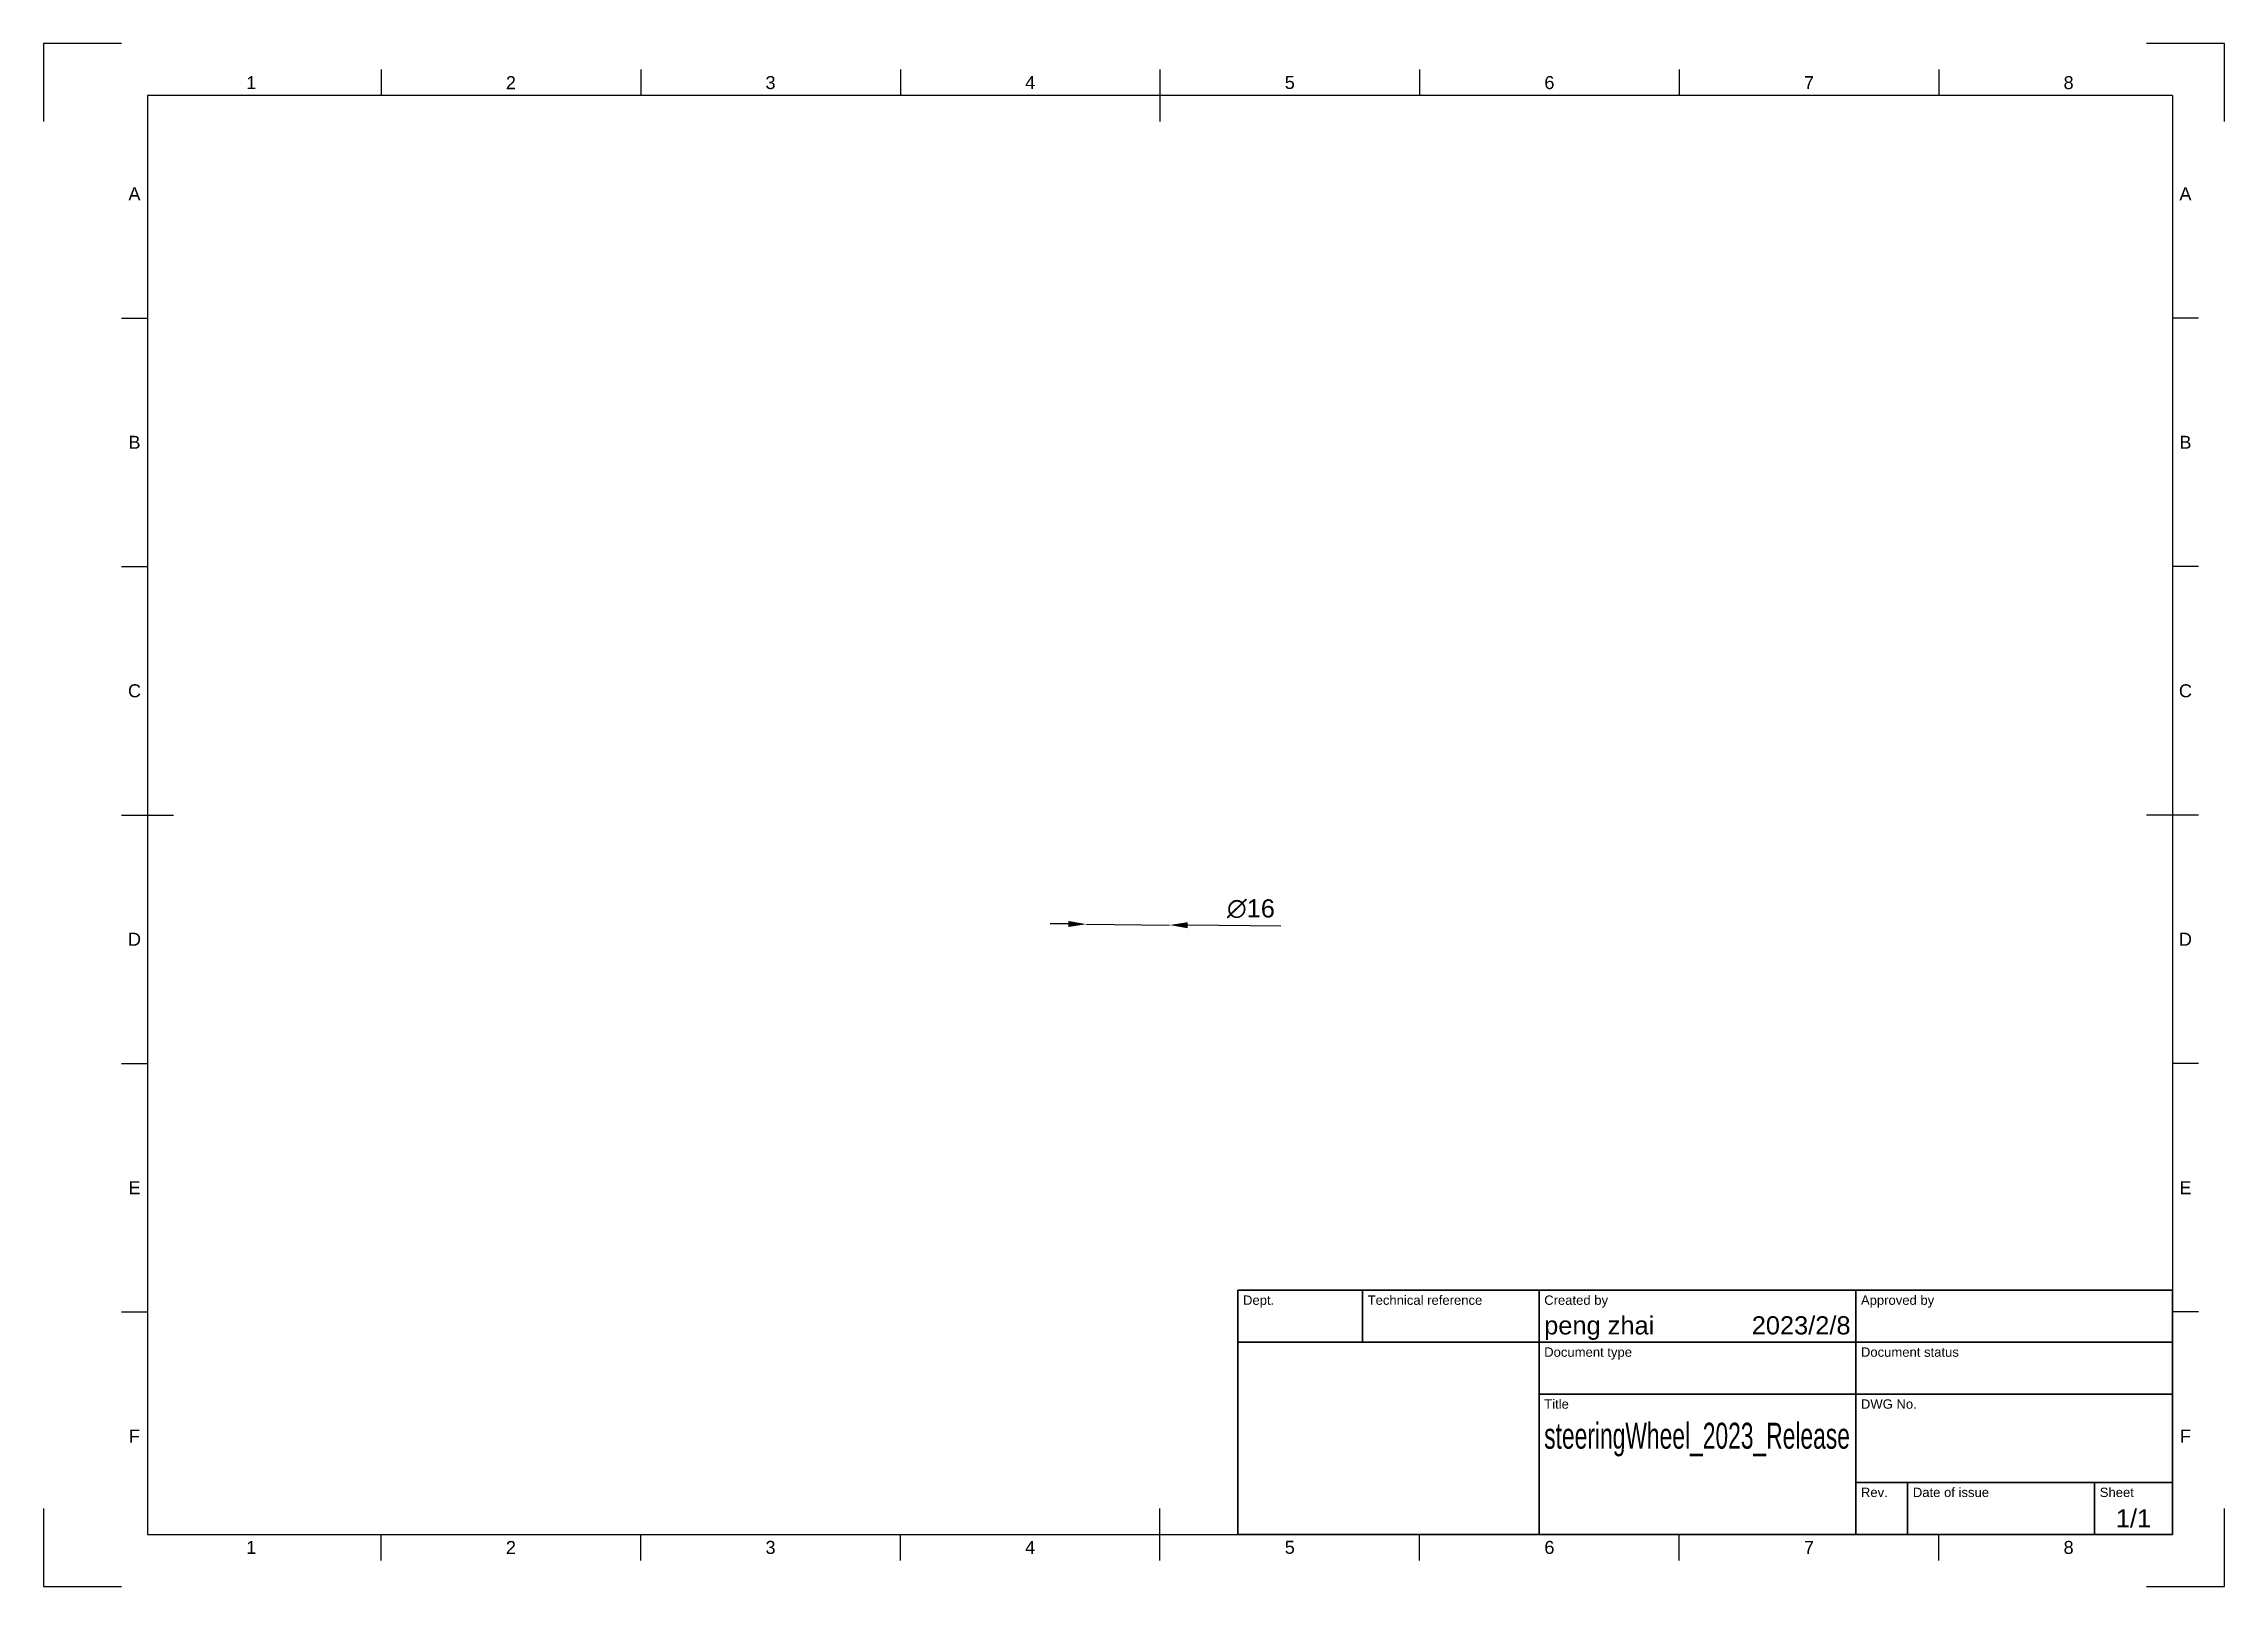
# Paper-space layout '图纸1' of a CAD drawing. Header units: millimetres. Extents: x 0 to 420, y 0 to 297.
import ezdxf
from ezdxf.enums import TextEntityAlignment as Align

# ---------------------------------------------------------------- set-up
doc = ezdxf.new("R2010")
doc.units = ezdxf.units.MM
doc.header["$LTSCALE"] = 0.75
for name, color, linetype, lineweight in [('BORDER', 7, 'Continuous', 25), ('FD_Dimensions', 7, 'Continuous', 25), ('TITLEBLOCK', 7, 'Continuous', 35)]:
    doc.layers.add(name, color=color, linetype=linetype, lineweight=lineweight)
doc.styles.add('FusionTitle', font='arial.ttf')
doc.styles.get("Standard").update_dxf_attribs({"font": 'arial.ttf'})
doc.dimstyles.new('Dim-ISO-25', dxfattribs={"dimtxt": 3.5, "dimasz": 3.5, "dimexe": 2.1, "dimexo": 2.1, "dimgap": 1.4, "dimtad": 1, "dimzin": 12, "dimdsep": 46, "dimtxsty": 'Standard', "dimcen": 0, "dimazin": 3, "dimtp": 0.1, "dimtm": 0.1, "dimtfac": 0.714286, "dimtmove": 0, "dimatfit": 3, "dimfxl": 1, "dimtzin": 12, "dimarcsym": 0})

# ---------------------------------------------------------------- blocks, each defined once
blk = doc.blocks.new('ISO_A3_SHEET')
at = {"layer": 'BORDER'}
for p, q in [((65, 292), (65, 287)), ((115, 292), (115, 287)), ((165, 292), (165, 287)), ((215, 292), (215, 282)), ((265, 292), (265, 287)), ((315, 292), (315, 287)), ((365, 292), (365, 287)), ((410, 287), (20, 287)), ((20, 287), (20, 10)), ((410, 287), (410, 10)), ((15, 244.16666), (20, 244.16666)), ((415, 244.16666), (410, 244.16666)), ((15, 196.33333), (20, 196.33333)), ((415, 196.33333), (410, 196.33333)), ((15, 148.5), (25, 148.5)), ((415, 148.5), (405, 148.5)), ((15, 100.66667), (20, 100.66667)), ((415, 100.66667), (410, 100.66667)), ((15, 52.83334), (20, 52.83334)), ((415, 52.83334), (410, 52.83334)), ((215, 5), (215, 15)), ((20, 10), (410, 10)), ((65, 5), (65, 10)), ((115, 5), (115, 10)), ((165, 5), (165, 10)), ((265, 5), (265, 10)), ((315, 5), (315, 10)), ((365, 5), (365, 10))]:
    blk.add_line(p, q, dxfattribs=at)
at = {"layer": 'Defpoints'}
for p, q in [((15, 297), (0, 297)), ((0, 297), (0, 282)), ((420, 297), (405, 297)), ((420, 282), (420, 297)), ((0, 15), (0, 0)), ((420, 0), (420, 15)), ((0, 0), (15, 0)), ((405, 0), (420, 0))]:
    blk.add_line(p, q, dxfattribs=at)
at = {"layer": 'BORDER', "style": 'FusionTitle'}
for s, p in [('1', (40, 289.5)), ('2', (90, 289.5)), ('3', (140, 289.5)), ('4', (190, 289.5)), ('5', (240, 289.5)), ('6', (290, 289.5)), ('7', (340, 289.5)), ('8', (390, 289.5)), ('A', (17.5, 268.08333)), ('A', (412.5, 268.08333)), ('B', (17.5, 220.25)), ('B', (412.5, 220.25)), ('C', (17.5, 172.41667)), ('C', (412.5, 172.41667)), ('D', (17.5, 124.58334)), ('D', (412.5, 124.58334)), ('E', (17.5, 76.75001)), ('E', (412.5, 76.75001)), ('F', (17.5, 28.91668)), ('F', (412.5, 28.91668)), ('1', (40, 7.5)), ('2', (90, 7.5)), ('3', (140, 7.5)), ('4', (190, 7.5)), ('5', (240, 7.5)), ('6', (290, 7.5)), ('7', (340, 7.5)), ('8', (390, 7.5))]:
    blk.add_text(s, height=2.5, dxfattribs=at).set_placement(p, align=Align.MIDDLE)
blk = doc.blocks.new('ISO_TITLEBLOCK')
at = {"layer": 'TITLEBLOCK'}
for p, q in [((0, 47), (-180, 47)), ((-180, 47), (-180, 0)), ((-156, 37), (-156, 47)), ((-122, 0), (-122, 47)), ((-61, 0), (-61, 47)), ((0, 0), (0, 47)), ((-180, 37), (0, 37)), ((-122, 27), (0, 27)), ((-61, 10), (0, 10)), ((-51, 0), (-51, 10)), ((-15, 0), (-15, 10)), ((-180, 0), (0, 0))]:
    blk.add_line(p, q, dxfattribs=at)
at = {"layer": 'TITLEBLOCK', "style": 'FusionTitle'}
for s, p in [('Dept.', (-179, 46)), ('Technical reference', (-155, 46)), ('Created by', (-121, 46)), ('Approved by', (-60, 46)), ('Document type', (-121, 36)), ('Document status', (-60, 36)), ('Title', (-121, 26)), ('DWG No.', (-60, 26)), ('Rev.', (-60, 9)), ('Date of issue', (-50, 9)), ('Sheet', (-14, 9))]:
    blk.add_text(s, height=1.8, dxfattribs=at).set_placement(p, align=Align.TOP_LEFT)
for tag, height, p in [('DEPT', 3.5, (-179, 42)), ('TECHNICAL_REFERENCE', 3.5, (-155, 42)), ('CREATED_BY', 3.5, (-121, 42)), ('APPROVED_BY', 3.5, (-60, 42)), ('DOCUMENT_TYPE', 3.5, (-121, 32)), ('DOCUMENT_STATUS', 3.5, (-60, 32)), ('TITLE_1', 5, (-121, 21.5)), ('TITLE_2', 5, (-121, 14)), ('TITLE_3', 5, (-121, 6.5)), ('DATE_OF_ISSUE', 3.5, (-50, 5))]:
    blk.add_attdef(tag, text='', height=height, dxfattribs=at).set_placement(p, align=Align.TOP_LEFT)
for tag, p in [('CREATED_DATE', (-62, 42)), ('APPROVED_DATE', (-0.99, 42))]:
    blk.add_attdef(tag, text='', height=3.5, dxfattribs=at).set_placement(p, align=Align.TOP_RIGHT)
for tag, height, p in [('DRAWING_NUMBER', 5, (-30.5, 19.75)), ('REV', 3.5, (-56, 4.85)), ('SHEET', 3.5, (-7.5, 4.85))]:
    blk.add_attdef(tag, text='', height=height, dxfattribs=at).set_placement(p, align=Align.TOP_CENTER)
blk = doc.blocks.new('*D19')
at = {"layer": 'Defpoints', "color": 0, "transparency": 16777216}
for p in [(200.84, 127.48), (216.84, 127.32)]:
    blk.add_point(p, dxfattribs=at)
at = {"layer": 'FD_Dimensions', "color": 0, "lineweight": -2, "transparency": 16777216}
for p, q in [((197.34, 127.52), (193.84, 127.56)), ((200.84, 127.48), (216.84, 127.32)), ((238.3, 127.09), (220.34, 127.28))]:
    blk.add_line(p, q, dxfattribs=at)
at = {"layer": 'FD_Dimensions', "color": 0, "transparency": 16777216}
for points in [[(197.35, 128.1), (197.33, 126.94), (200.84, 127.48)], [(220.34, 127.86), (220.33, 126.7), (216.84, 127.32)]]:
    blk.add_solid(points, dxfattribs=at)
at = {"layer": 'FD_Dimensions', "color": 0, "transparency": 16777216, "insert": (232.53, 130.44), "char_height": 3.5, "attachment_point": 5, "rotation": 359.4004}
blk.add_mtext('∅16', dxfattribs=at)

psp = doc.layouts.new('图纸1')

# ---------------------------------------------------------------- block references
at = {"layer": 'BORDER'}
psp.add_blockref('ISO_A3_SHEET', (0, 0), dxfattribs=at)
at = {"layer": 'TITLEBLOCK'}
ref = psp.add_blockref('ISO_TITLEBLOCK', (410, 10), dxfattribs=at)
ref.add_attrib('CREATED_DATE', '2023/2/8', dxfattribs={"height": 3.5, "style": 'FusionTitle'}).set_placement((348, 52), align=Align.TOP_RIGHT)
ref.add_attrib('SHEET', '1/1', dxfattribs={"height": 3.5, "style": 'FusionTitle'}).set_placement((402.5, 14.85), align=Align.TOP_CENTER)
ref.add_attrib('TITLE_1', 'steeringWheel_2023_Release', dxfattribs={"height": 5, "style": 'FusionTitle', "width": 0.629248}).set_placement((289, 31.5), align=Align.TOP_LEFT)
ref.add_attrib('CREATED_BY', 'peng zhai', dxfattribs={"height": 3.5, "style": 'FusionTitle'}).set_placement((289, 52), align=Align.TOP_LEFT)

# ---------------------------------------------------------------- dimensions: what is measured, and where the dimension line sits
at = {"layer": 'FD_Dimensions'}
dim = psp.add_diameter_dim_2p(p1=(200.839, 127.483), p2=(216.839, 127.315), dimstyle='Dim-ISO-25', override={"dimlfac": -1, "dimclrd": 0, "dimclre": 0}, dxfattribs=at)
dim.commit()
dim.dimension.update_dxf_attribs({"geometry": '*D19', "text_midpoint": (232.491, 127.151), "dimtype": 163})

doc.saveas('drawing.dxf')
